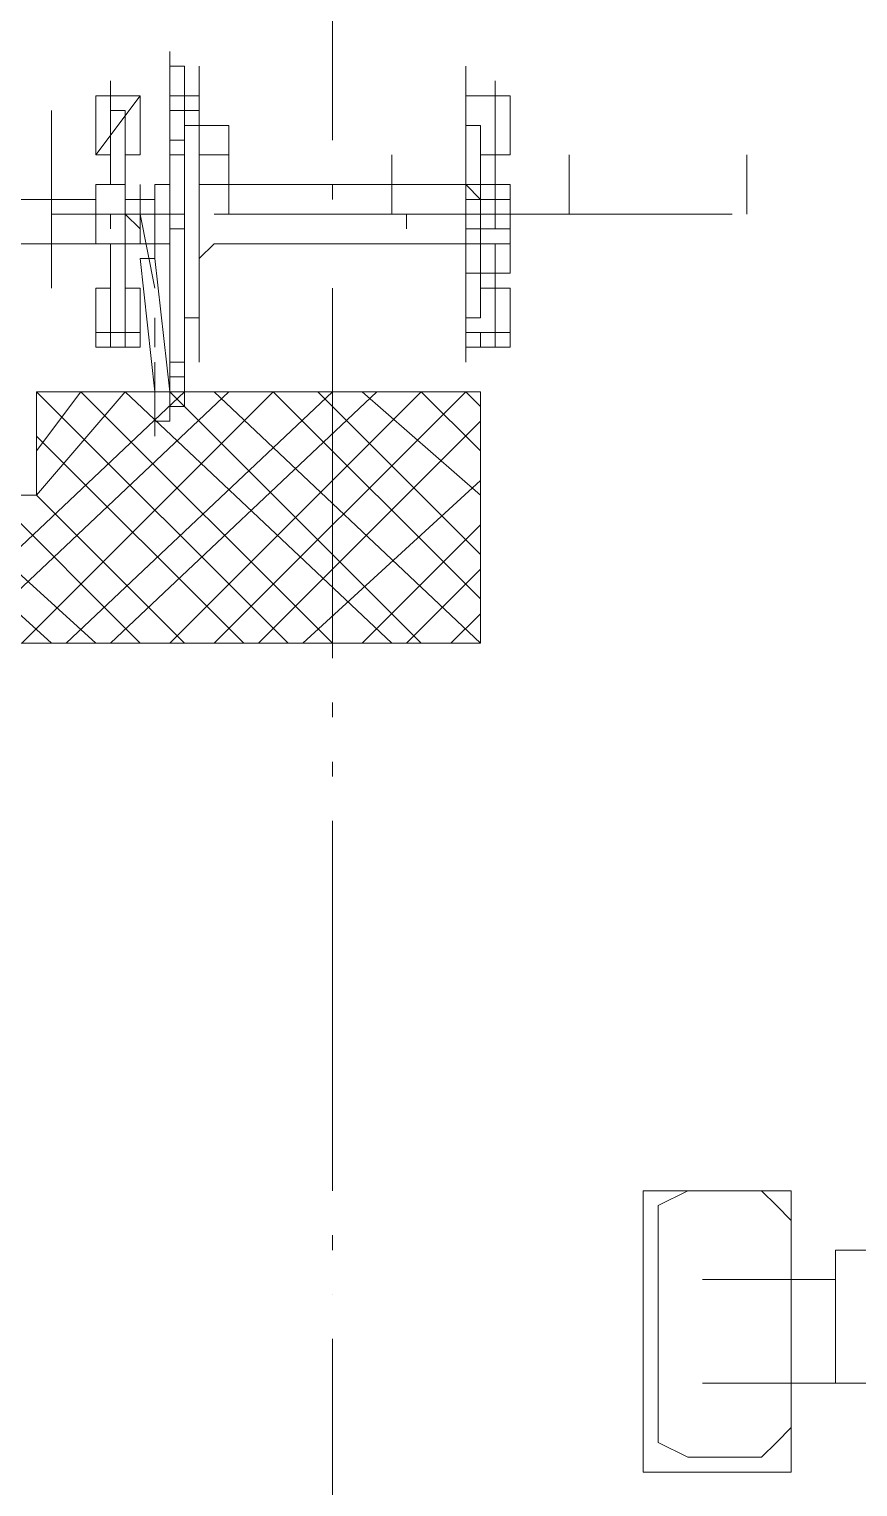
# Model space of a CAD drawing. Header units: millimetres. Extents: x -1005 to 291095, y -4225 to 50669.
# Drawn here: x 13425 to 17282, y 17333 to 24118 of the extents above; entities that cross this region are included whole.
import ezdxf

# ---------------------------------------------------------------- set-up
doc = ezdxf.new("R2010")
doc.units = ezdxf.units.MM
doc.layers.add('PDF_Geomertry', color=7, linetype='Continuous')

msp = doc.modelspace()

# ---------------------------------------------------------------- linework, layer by layer
at = {"layer": 'PDF_Geomertry', "lineweight": 5}
for points in [[(14836.6, 25322.8), (14836.6, 23600.9)], [(14079, 23325.4), (14079, 23325.4), (14079, 24014.2)], [(14079, 23807.6), (14079, 23876.4), (14079, 23945.3), (14079, 23945.3)], [(14079, 23945.3), (14079, 23945.3), (14079, 23807.6), (14147.8, 23807.6), (14147.8, 23738.7), (14079, 23738.7), (14079, 23807.6), (14079, 23738.7), (14079, 23807.6), (14079, 23738.7), (14079, 23669.8), (14079, 23669.8), (14079, 23669.8)], [(14079, 23600.9), (14079, 23738.7), (14079, 23945.3), (14147.8, 23945.3), (14147.8, 23945.3)], [(14079, 23738.7), (14079, 23945.3)], [(14147.8, 23945.3), (14147.8, 23945.3), (14147.8, 23876.4)], [(14147.8, 23807.6), (14147.8, 23945.3), (14147.8, 23945.3)], [(15456.5, 22705.6), (15663.1, 22705.6), (15525.4, 22705.6), (15525.4, 22636.7), (15663.1, 22636.7), (15456.5, 22636.7), (15456.5, 22912.2), (15456.5, 23945.3), (15456.5, 22567.8), (15456.5, 22567.8)], [(13803.5, 23876.4), (13803.5, 23394.3), (13803.5, 23738.7), (13872.3, 23738.7), (13872.3, 23394.3), (13734.6, 23394.3), (13734.6, 23118.8), (13872.3, 23118.8), (13872.3, 23325.4)], [(14147.8, 23807.6), (14147.8, 23807.6), (14147.8, 23876.4), (14147.8, 23807.6), (14147.8, 23738.7), (14147.8, 23807.6), (14147.8, 23807.6), (14216.7, 23807.6), (14216.7, 23738.7)], [(15594.2, 23394.3), (15594.2, 23738.7), (15594.2, 23394.3), (15594.2, 23876.4)], [(13941.2, 23807.6), (13941.2, 23532.1)], [(14079, 23807.6), (14079, 23807.6), (14079, 23738.7)], [(14216.7, 23738.7), (14216.7, 23807.6)], [(15456.5, 23532.1), (15456.5, 23807.6), (15663.1, 23807.6), (15525.4, 23807.6), (15525.4, 23807.6)], [(15456.5, 23807.6), (15663.1, 23807.6), (15525.4, 23807.6)], [(15663.1, 23807.6), (15663.1, 23807.6), (15663.1, 23532.1)], [(13528, 22912.2), (13528, 23738.7)], [(14079, 22361.2), (14079, 22498.9), (14079, 23187.7), (14079, 23256.6), (14079, 23669.8), (14079, 23738.7)], [(14216.7, 23738.7), (14147.8, 23738.7), (14147.8, 23738.7)], [(15594.2, 23738.7), (15594.2, 23738.7)], [(14079, 23532.1), (14079, 23256.6), (14079, 23669.8), (14079, 22774.4), (14079, 22774.4)], [(14147.8, 23669.8), (14216.7, 23669.8), (14216.7, 23669.8)], [(15525.4, 23325.4), (15525.4, 23325.4), (15525.4, 23669.8), (15456.5, 23669.8), (15456.5, 23325.4), (15456.5, 23325.4)], [(14079, 23532.1), (14079, 23600.9), (14079, 23600.9)], [(14147.8, 23532.1), (14147.8, 23256.6)], [(14354.5, 23256.6), (14354.5, 23532.1)], [(15112.1, 23256.6), (15112.1, 23532.1)], [(15663.1, 23532.1), (15663.1, 23532.1)], [(16765.1, 23256.6), (16765.1, 23532.1)], [(13872.3, 23394.3), (13872.3, 23118.8), (13872.3, 23118.8), (13941.2, 23118.8), (13941.2, 23118.8), (13941.2, 23394.3), (13941.2, 23394.3)], [(13941.2, 23394.3), (13941.2, 23325.4), (14010.1, 23325.4), (14010.1, 23325.4)], [(14079, 23187.7), (14079, 23187.7), (14079, 23118.8), (14010.1, 23118.8), (14010.1, 23394.3), (14079, 23394.3)], [(14216.7, 23394.3), (14285.6, 23394.3)], [(14285.6, 23394.3), (15456.5, 23394.3), (15456.5, 23325.4), (15456.5, 23325.4)], [(14836.6, 23394.3), (14836.6, 23325.4)], [(15525.4, 23325.4), (15525.4, 23325.4), (15456.5, 23394.3)], [(15456.5, 22843.3), (15456.5, 23118.8), (15456.5, 23394.3), (15456.5, 23394.3)], [(15525.4, 23325.4), (15525.4, 23118.8), (15525.4, 23394.3), (15663.1, 23394.3), (15663.1, 23118.8), (15525.4, 23118.8), (15525.4, 22774.4), (15456.5, 22774.4)], [(13252.5, 23050), (13252.5, 23118.8), (13734.6, 23118.8), (13734.6, 23325.4), (13252.5, 23325.4)], [(13941.2, 23118.8), (13941.2, 23325.4), (13941.2, 23325.4), (13872.3, 23325.4), (13872.3, 23325.4)], [(13872.3, 23118.8), (13872.3, 23118.8), (13872.3, 23325.4)], [(15525.4, 23325.4), (15525.4, 23118.8), (15525.4, 23118.8)], [(15525.4, 23325.4), (15525.4, 23325.4), (15525.4, 23118.8), (15525.4, 23118.8)], [(15663.1, 23325.4), (15663.1, 23325.4), (15663.1, 23118.8)], [(15663.1, 23118.8), (15663.1, 23118.8), (15663.1, 23325.4), (15663.1, 23325.4)], [(15663.1, 23118.8), (15663.1, 23325.4), (15663.1, 23325.4)], [(14079, 23256.6), (14079, 23256.6), (13528, 23256.6)], [(13734.6, 23256.6), (13596.9, 23256.6)], [(13803.5, 23256.6), (13803.5, 23187.7)], [(13941.2, 23256.6), (13872.3, 23256.6), (13941.2, 23187.7), (13941.2, 23187.7)], [(13941.2, 23256.6), (13941.2, 23256.6), (14010.1, 22912.2)], [(14079, 23256.6), (14147.8, 23256.6), (14147.8, 23187.7), (14079, 23187.7), (14079, 23187.7)], [(16696.2, 23256.6), (14285.6, 23256.6), (14285.6, 23256.6)], [(15043.2, 23256.6), (14423.4, 23256.6)], [(15181, 23256.6), (15181, 23187.7)], [(15732, 23256.6), (15387.6, 23256.6)], [(15594.2, 23256.6), (15594.2, 23187.7)], [(14147.8, 23187.7), (14147.8, 22774.4), (14147.8, 23187.7), (14147.8, 22498.9), (14147.8, 22361.2)], [(13803.5, 22636.7), (13803.5, 23118.8), (13803.5, 22705.6), (13872.3, 22705.6), (13734.6, 22705.6), (13734.6, 22636.7), (13734.6, 22912.2), (13803.5, 22912.2), (13803.5, 22912.2)], [(13872.3, 23118.8), (13872.3, 22705.6), (13872.3, 22636.7), (13734.6, 22636.7), (13941.2, 22636.7), (13941.2, 22912.2), (13872.3, 22912.2)], [(14010.1, 23118.8), (14010.1, 23118.8), (13941.2, 23118.8), (13941.2, 23118.8)], [(14010.1, 23118.8), (14010.1, 23050), (14010.1, 23050)], [(14216.7, 23050), (14285.6, 23118.8), (15456.5, 23118.8), (15456.5, 23050)], [(14836.6, 23118.8), (14836.6, 23118.8)], [(15525.4, 23118.8), (15525.4, 23118.8), (15456.5, 23118.8)], [(15594.2, 22636.7), (15594.2, 23118.8), (15594.2, 22705.6), (15594.2, 23118.8)], [(14010.1, 22361.2), (14010.1, 22361.2), (14010.1, 22430.1), (13941.2, 23050), (14010.1, 23050), (14010.1, 23050)], [(15249.9, 21259.2), (14079, 22430.1), (14010.1, 23050)], [(14079, 22361.2), (14079, 22361.2), (14079, 22981.1)], [(13872.3, 22912.2), (13872.3, 22912.2), (13941.2, 22912.2)], [(14836.6, 22912.2), (14836.6, 21190.3)], [(15456.5, 22912.2), (15456.5, 22567.8), (15456.5, 22567.8)], [(15594.2, 22912.2), (15594.2, 22912.2)], [(15663.1, 22636.7), (15663.1, 22912.2), (15663.1, 22912.2)], [(14079, 22774.4), (14079, 22774.4), (14079, 22843.3), (14079, 22843.3)], [(14010.1, 22774.4), (14010.1, 22705.6), (14010.1, 22705.6)], [(14010.1, 22774.4), (14010.1, 22705.6), (14010.1, 22636.7), (14010.1, 22705.6)], [(14079, 22774.4), (14079, 22774.4), (14079, 22705.6)], [(14079, 22705.6), (14079, 22774.4), (14079, 22774.4)], [(14147.8, 22774.4), (14147.8, 22774.4), (14216.7, 22774.4)], [(14147.8, 22705.6), (14147.8, 22705.6), (14147.8, 22774.4), (14147.8, 22774.4)], [(14147.8, 22774.4), (14147.8, 22705.6)], [(13734.6, 22705.6), (13941.2, 22705.6)], [(15594.2, 22705.6), (15594.2, 22705.6)], [(15663.1, 22636.7), (15663.1, 22705.6)], [(14010.1, 22567.8), (14010.1, 22223.5)], [(14079, 22567.8), (14147.8, 22567.8)], [(14147.8, 22430.1), (12908.1, 21259.2)], [(14354.5, 22430.1), (13114.7, 21259.2)], [(15525.4, 21465.8), (14561.1, 22430.1), (13390.2, 21259.2)], [(14630, 21259.2), (13459.1, 22430.1), (13459.1, 22430.1)], [(14836.6, 21259.2), (13665.7, 22430.1), (13459.1, 22154.6)], [(15112.1, 21259.2), (13872.3, 22430.1), (13459.1, 21947.9), (14147.8, 21259.2)], [(14836.6, 22430.1), (13596.9, 21259.2)], [(15043.2, 22430.1), (13803.5, 21259.2)], [(15525.4, 22154.6), (15249.9, 22430.1), (14079, 21259.2)], [(14079, 22430.1), (14079, 22430.1)], [(15525.4, 21259.2), (14285.6, 22430.1)], [(15525.4, 22361.2), (15456.5, 22430.1), (14285.6, 21259.2)], [(15525.4, 21672.5), (14767.7, 22430.1)], [(15525.4, 21947.9), (14974.3, 22430.1)], [(14079, 22292.3), (14010.1, 22292.3), (14010.1, 22361.2)], [(14079, 22292.3), (14079, 22361.2), (14147.8, 22361.2), (14147.8, 22361.2)], [(12426, 22292.3), (12426, 22016.8), (12770.4, 22016.8), (12770.4, 21947.9), (13528, 21259.2)], [(15525.4, 22292.3), (14492.2, 21259.2)], [(14423.4, 21259.2), (13459.1, 22223.5)], [(15525.4, 22016.8), (14698.8, 21259.2)], [(13734.6, 21259.2), (12977, 21947.9), (12288.2, 21259.2)], [(13941.2, 21259.2), (13252.5, 21947.9)], [(15525.4, 21810.2), (14974.3, 21259.2)], [(15525.4, 21603.6), (15181, 21259.2)], [(15525.4, 21396.9), (15387.6, 21259.2)], [(14836.6, 20983.7), (14836.6, 20914.8)], [(14836.6, 20708.2), (14836.6, 20639.3)], [(14836.6, 20432.7), (14836.6, 18710.8)], [(17109.5, 18297.6), (16971.7, 18297.6), (16971.7, 17815.4), (16971.7, 18297.6), (16971.7, 18710.8), (16283, 18710.8), (16283, 17402.2), (16971.7, 17402.2), (16971.7, 17815.4), (16971.7, 17608.8), (16902.9, 17539.9), (16834, 17471.1), (16489.6, 17471.1), (16351.9, 17539.9), (16351.9, 17608.8), (16351.9, 18573.1), (16351.9, 18642), (16489.6, 18710.8), (16834, 18710.8), (16902.9, 18642), (16971.7, 18573.1), (16971.7, 18297.6), (16971.7, 17815.4), (17109.5, 17815.4)], [(14836.6, 18504.2), (14836.6, 18435.3)], [(17385, 17815.4), (17178.4, 17815.4), (17178.4, 18435.3), (17385, 18435.3)], [(16558.5, 18297.6), (16558.5, 18297.6)], [(14836.6, 18228.7), (14836.6, 18228.7)], [(14836.6, 18022.1), (14836.6, 16231.3)], [(16558.5, 17815.4), (16558.5, 17815.4)]]:
    msp.add_lwpolyline(points, dxfattribs=at)
for points in [[(14079, 23945.3), (14079, 23945.3)], [(14079, 23945.3), (14079, 23945.3)], [(14079, 23945.3), (14079, 23945.3)], [(14079, 23945.3), (14079, 23945.3)], [(14147.8, 23945.3), (14079, 23945.3)], [(14147.8, 23945.3), (14147.8, 23945.3)], [(14147.8, 23945.3), (14147.8, 23738.7)], [(14216.7, 23945.3), (14216.7, 23945.3)], [(14216.7, 23945.3), (14216.7, 22567.8)], [(15456.5, 23945.3), (15456.5, 23945.3)], [(14079, 23807.6), (14079, 23807.6), (14079, 23876.4)], [(13872.3, 23807.6), (13734.6, 23807.6), (13872.3, 23807.6)], [(13734.6, 23532.1), (13734.6, 23532.1), (13734.6, 23807.6), (13941.2, 23807.6)], [(14079, 23738.7), (14079, 23807.6)], [(14147.8, 23807.6), (14147.8, 23738.7)], [(14079, 23738.7), (14079, 23738.7)], [(14079, 23738.7), (14079, 23738.7)], [(14147.8, 23738.7), (14147.8, 23738.7)], [(14147.8, 23600.9), (14147.8, 23738.7), (14147.8, 23669.8)], [(14079, 23669.8), (14079, 23669.8)], [(14147.8, 23669.8), (14147.8, 23669.8)], [(14147.8, 23669.8), (14147.8, 23669.8)], [(14147.8, 23669.8), (14147.8, 23256.6)], [(14216.7, 23669.8), (14216.7, 23532.1), (14354.5, 23532.1), (14354.5, 23669.8), (14216.7, 23669.8)], [(14216.7, 23669.8), (14216.7, 23532.1), (14354.5, 23532.1), (14354.5, 23669.8), (14216.7, 23669.8)], [(14216.7, 23669.8), (14216.7, 23532.1), (14354.5, 23532.1), (14354.5, 23669.8), (14216.7, 23669.8)], [(14147.8, 23532.1), (14147.8, 23600.9), (14079, 23600.9), (14079, 23532.1)], [(14147.8, 23532.1), (14147.8, 23600.9)], [(13803.5, 23532.1), (13734.6, 23532.1), (13803.5, 23532.1)], [(13872.3, 23532.1), (13872.3, 23532.1), (13941.2, 23532.1)], [(15525.4, 23532.1), (15525.4, 23532.1)], [(15594.2, 23532.1), (15525.4, 23532.1)], [(15594.2, 23532.1), (15663.1, 23532.1), (15594.2, 23532.1)], [(15663.1, 23532.1), (15663.1, 23532.1)], [(15938.6, 23532.1), (15938.6, 23256.6)], [(13941.2, 23118.8), (13941.2, 23394.3)], [(15456.5, 23394.3), (15456.5, 23256.6), (15594.2, 23256.6), (15594.2, 23394.3), (15456.5, 23394.3)], [(14079, 23118.8), (14079, 23325.4), (14079, 23118.8)], [(14147.8, 23325.4), (14147.8, 23118.8), (14147.8, 23118.8), (14147.8, 23325.4)], [(15456.5, 23325.4), (15456.5, 23187.7), (15594.2, 23187.7), (15594.2, 23325.4), (15456.5, 23325.4)], [(15456.5, 23325.4), (15456.5, 23187.7), (15594.2, 23187.7), (15594.2, 23325.4), (15456.5, 23325.4)], [(15456.5, 23325.4), (15456.5, 23187.7), (15594.2, 23187.7), (15594.2, 23325.4), (15456.5, 23325.4)], [(15525.4, 23325.4), (15525.4, 23325.4)], [(15525.4, 23325.4), (15525.4, 23187.7), (15663.1, 23187.7), (15663.1, 23325.4), (15525.4, 23325.4)], [(15525.4, 23325.4), (15525.4, 23187.7), (15663.1, 23187.7), (15663.1, 23325.4), (15525.4, 23325.4)], [(15525.4, 23325.4), (15525.4, 23187.7), (15663.1, 23187.7), (15663.1, 23325.4), (15525.4, 23325.4)], [(15525.4, 23325.4), (15525.4, 23325.4)], [(15663.1, 23325.4), (15663.1, 23325.4)], [(14147.8, 23256.6), (14147.8, 23256.6)], [(14079, 23187.7), (14079, 22774.4)], [(14147.8, 23187.7), (14147.8, 23187.7)], [(15456.5, 23118.8), (15456.5, 23118.8)], [(15456.5, 23118.8), (15456.5, 22981.1), (15594.2, 22981.1), (15594.2, 23118.8), (15456.5, 23118.8)], [(15456.5, 23118.8), (15456.5, 22981.1), (15594.2, 22981.1), (15594.2, 23118.8), (15456.5, 23118.8)], [(15456.5, 23118.8), (15456.5, 22981.1), (15594.2, 22981.1), (15594.2, 23118.8), (15456.5, 23118.8)], [(15456.5, 23118.8), (15456.5, 23118.8)], [(15456.5, 23118.8), (15456.5, 22981.1), (15594.2, 22981.1), (15594.2, 23118.8), (15456.5, 23118.8)], [(15525.4, 23118.8), (15525.4, 23118.8)], [(15525.4, 23118.8), (15525.4, 22981.1), (15663.1, 22981.1), (15663.1, 23118.8), (15525.4, 23118.8)], [(15525.4, 23118.8), (15525.4, 22981.1), (15663.1, 22981.1), (15663.1, 23118.8), (15525.4, 23118.8)], [(15525.4, 23118.8), (15525.4, 22981.1), (15663.1, 22981.1), (15663.1, 23118.8), (15525.4, 23118.8)], [(15525.4, 23118.8), (15525.4, 23118.8)], [(15663.1, 23118.8), (15663.1, 23118.8)], [(15663.1, 23118.8), (15663.1, 23118.8)], [(13872.3, 22912.2), (13872.3, 22912.2)], [(15525.4, 22912.2), (15525.4, 22912.2)], [(15594.2, 22912.2), (15525.4, 22912.2)], [(15663.1, 22912.2), (15594.2, 22912.2)], [(15663.1, 22912.2), (15663.1, 22912.2)], [(14079, 22705.6), (14079, 22843.3)], [(14147.8, 22774.4), (14147.8, 22843.3)], [(14147.8, 22705.6), (14147.8, 22843.3)], [(14010.1, 22774.4), (14010.1, 22774.4)], [(14010.1, 22705.6), (14010.1, 22705.6), (14010.1, 22774.4)], [(14010.1, 22774.4), (14010.1, 22705.6)], [(14147.8, 22774.4), (14147.8, 22774.4)], [(14010.1, 22705.6), (14010.1, 22705.6)], [(14079, 22636.7), (14079, 22705.6)], [(14147.8, 22636.7), (14147.8, 22705.6)], [(14216.7, 22567.8), (14216.7, 22567.8)], [(14079, 22498.9), (14147.8, 22498.9), (14079, 22498.9)], [(11048.5, 22430.1), (11048.5, 21259.2), (15525.4, 21259.2), (15525.4, 22430.1), (13459.1, 22430.1), (13459.1, 21947.9), (12426, 21947.9), (12426, 22430.1), (11048.5, 22430.1)], [(16558.5, 18297.6), (17178.4, 18297.6)], [(16558.5, 17815.4), (17178.4, 17815.4)]]:
    msp.add_lwpolyline(points, close=True, dxfattribs=at)

doc.saveas('drawing.dxf')
